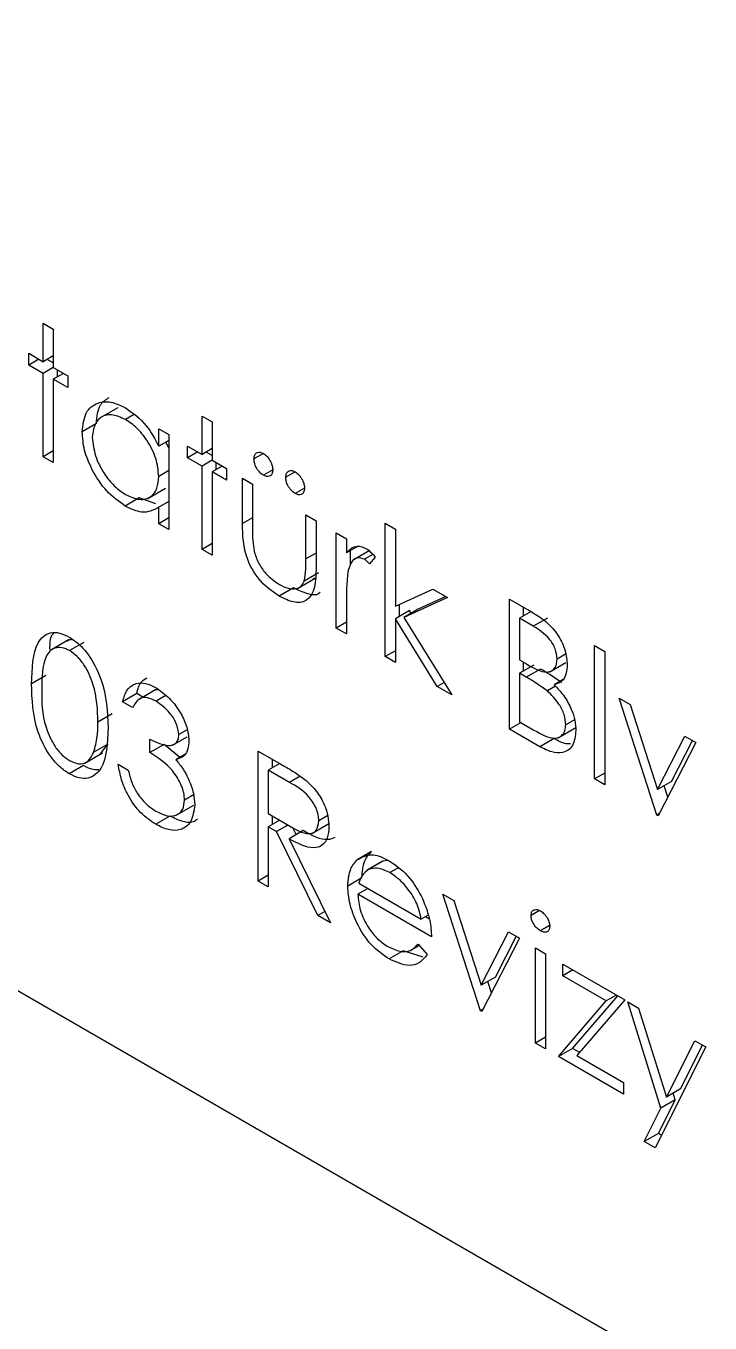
# Model space of a CAD drawing. Extents: x 150 to 4150, y 50 to 2920.
# Drawn here: x 3844.65 to 3858.29, y 2057.38 to 2083.24 of the extents above; entities that cross this region are included whole.
import ezdxf

# ---------------------------------------------------------------- set-up
doc = ezdxf.new("R2010")
doc.units = 0
doc.header["$LTSCALE"] = 10
doc.linetypes.add('SLD-KATı', pattern=[0])
doc.layers.get('0').update_dxf_attribs({"linetype": 'CONTINUOUS'})

msp = doc.modelspace()

# ---------------------------------------------------------------- linework, layer by layer
at = {"color": 7, "linetype": 'SLD-KATı'}
for p, q in [((3806.605, 2085.875), (3939.541, 2009.132)), ((3844.993, 2077.308), (3845.194, 2077.192)), ((3844.993, 2076.543), (3844.993, 2077.308)), ((3845.194, 2077.192), (3845.194, 2076.427)), ((3844.705, 2076.71), (3844.993, 2076.543)), ((3844.705, 2076.477), (3844.705, 2076.71)), ((3845.194, 2076.66), (3844.993, 2076.543)), ((3844.907, 2076.593), (3844.705, 2076.477)), ((3844.993, 2076.311), (3844.705, 2076.477)), ((3845.194, 2076.427), (3844.993, 2076.311)), ((3845.194, 2076.521), (3845.074, 2076.59)), ((3845.194, 2076.427), (3845.482, 2076.261)), ((3844.993, 2074.649), (3844.993, 2076.311)), ((3845.396, 2076.311), (3845.194, 2076.194)), ((3845.194, 2076.194), (3845.194, 2074.533)), ((3845.482, 2076.028), (3845.194, 2076.194)), ((3845.276, 2076.241), (3845.276, 2076.38)), ((3845.482, 2076.261), (3845.482, 2076.028)), ((3846.481, 2075.626), (3846.127, 2075.422)), ((3846.795, 2075.482), (3846.634, 2075.389)), ((3848.159, 2075.459), (3848.36, 2075.342)), ((3848.159, 2074.694), (3848.159, 2075.459)), ((3846.053, 2075.309), (3845.77, 2075.146)), ((3847.296, 2074.857), (3847.296, 2075.207)), ((3847.296, 2075.207), (3847.497, 2075.091)), ((3848.36, 2075.342), (3848.36, 2074.578)), ((3847.497, 2074.973), (3847.296, 2074.857)), ((3847.497, 2074.823), (3847.44, 2074.94)), ((3847.497, 2075.091), (3847.497, 2073.196)), ((3847.871, 2074.86), (3848.159, 2074.694)), ((3847.871, 2074.628), (3847.871, 2074.86)), ((3845.194, 2074.765), (3844.993, 2074.649)), ((3845.194, 2074.533), (3844.993, 2074.649)), ((3848.073, 2074.744), (3847.871, 2074.628)), ((3848.159, 2074.461), (3847.871, 2074.628)), ((3848.36, 2074.81), (3848.159, 2074.694)), ((3848.36, 2074.672), (3848.24, 2074.741)), ((3849.382, 2074.712), (3849.195, 2074.604)), ((3847.497, 2074.372), (3847.296, 2074.256)), ((3848.36, 2074.578), (3848.159, 2074.461)), ((3848.159, 2072.8), (3848.159, 2074.461)), ((3848.36, 2074.578), (3848.648, 2074.412)), ((3848.562, 2074.461), (3848.36, 2074.345)), ((3848.36, 2074.345), (3848.36, 2072.683)), ((3848.648, 2074.179), (3848.36, 2074.345)), ((3848.442, 2074.392), (3848.442, 2074.531)), ((3848.648, 2074.412), (3848.648, 2074.179)), ((3849.569, 2074.388), (3849.382, 2074.28)), ((3850.015, 2074.346), (3849.828, 2074.238)), ((3848.965, 2074.222), (3849.166, 2074.105)), ((3848.965, 2073.317), (3848.965, 2074.222)), ((3849.166, 2074.105), (3849.166, 2073.227)), ((3846.908, 2073.829), (3846.625, 2073.666)), ((3847.238, 2073.708), (3846.908, 2073.829)), ((3847.081, 2073.819), (3847.434, 2074.023)), ((3850.203, 2074.022), (3850.015, 2073.914)), ((3847.497, 2073.757), (3847.296, 2073.64)), ((3847.296, 2073.313), (3847.296, 2073.64)), ((3847.497, 2073.429), (3847.296, 2073.313)), ((3847.497, 2073.196), (3847.296, 2073.313)), ((3850.231, 2073.491), (3850.433, 2073.374)), ((3850.231, 2072.612), (3850.231, 2073.491)), ((3850.433, 2073.374), (3850.433, 2072.452)), ((3851.814, 2073.322), (3852.016, 2073.206)), ((3851.814, 2070.663), (3851.814, 2073.322)), ((3850.836, 2073.129), (3851.037, 2073.012)), ((3850.836, 2071.234), (3850.836, 2073.129)), ((3852.016, 2073.206), (3852.016, 2071.668)), ((3848.36, 2072.916), (3848.159, 2072.8)), ((3848.36, 2072.683), (3848.159, 2072.8)), ((3851.037, 2073.012), (3851.037, 2072.734)), ((3851.258, 2072.861), (3851.037, 2072.734)), ((3851.119, 2072.481), (3851.119, 2072.781)), ((3851.489, 2072.773), (3851.17, 2072.589)), ((3851.567, 2072.701), (3851.399, 2072.604)), ((3851.613, 2072.648), (3851.502, 2072.511)), ((3850.481, 2072.333), (3850.198, 2072.169)), ((3849.983, 2072.033), (3849.7, 2071.869)), ((3850.06, 2072.022), (3850.414, 2072.227)), ((3850.375, 2072.212), (3850.415, 2072.232)), ((3852.016, 2071.668), (3852.762, 2072.01)), ((3852.762, 2072.01), (3853.052, 2071.843)), ((3851.037, 2071.755), (3851.037, 2071.118)), ((3853.052, 2071.843), (3852.186, 2071.446)), ((3853.02, 2071.862), (3852.469, 2071.609)), ((3854.29, 2071.81), (3854.728, 2071.557)), ((3854.29, 2069.217), (3854.29, 2071.81)), ((3852.299, 2071.583), (3852.016, 2071.42)), ((3852.097, 2071.467), (3852.097, 2071.706)), ((3852.469, 2071.609), (3852.186, 2071.446)), ((3852.331, 2071.53), (3852.299, 2071.583)), ((3854.721, 2071.561), (3854.491, 2071.428)), ((3854.572, 2071.475), (3854.572, 2071.647)), ((3851.037, 2071.351), (3850.836, 2071.234)), ((3851.037, 2071.118), (3850.836, 2071.234)), ((3852.016, 2071.42), (3852.016, 2070.547)), ((3852.849, 2070.066), (3852.016, 2071.42)), ((3852.186, 2071.446), (3853.138, 2069.899)), ((3854.491, 2071.428), (3854.491, 2070.597)), ((3854.765, 2071.27), (3854.491, 2071.428)), ((3855.047, 2071.433), (3854.765, 2071.27)), ((3845.497, 2070.996), (3845.143, 2070.792)), ((3845.801, 2070.947), (3845.518, 2070.784)), ((3852.016, 2070.779), (3851.814, 2070.663)), ((3855.408, 2070.712), (3855.239, 2070.615)), ((3855.988, 2070.884), (3856.189, 2070.768)), ((3855.988, 2068.225), (3855.988, 2070.884)), ((3856.189, 2070.768), (3856.189, 2068.109)), ((3852.016, 2070.547), (3851.814, 2070.663)), ((3854.491, 2070.597), (3854.626, 2070.519)), ((3854.774, 2070.494), (3854.491, 2070.331)), ((3854.572, 2070.378), (3854.572, 2070.55)), ((3855.097, 2070.362), (3855.415, 2070.546)), ((3845.044, 2070.287), (3844.761, 2070.123)), ((3854.491, 2070.331), (3854.491, 2069.367)), ((3854.625, 2070.254), (3854.491, 2070.331)), ((3854.908, 2070.417), (3854.625, 2070.254)), ((3855.361, 2070.205), (3855.181, 2070.101)), ((3847.231, 2070.003), (3846.877, 2069.799)), ((3852.987, 2070.145), (3852.849, 2070.066)), ((3853.138, 2069.899), (3852.849, 2070.066)), ((3855.206, 2070.074), (3855.045, 2069.981)), ((3846.857, 2069.927), (3846.574, 2069.764)), ((3846.776, 2069.647), (3846.574, 2069.764)), ((3846.978, 2069.857), (3846.857, 2069.927)), ((3847.438, 2069.887), (3847.245, 2069.775)), ((3856.477, 2069.833), (3856.695, 2069.707)), ((3857.225, 2067.506), (3856.477, 2069.833)), ((3856.695, 2069.707), (3857.24, 2068.013)), ((3846.368, 2069.523), (3846.085, 2069.36)), ((3847.863, 2069.204), (3847.697, 2069.108)), ((3854.52, 2069.35), (3854.29, 2069.217)), ((3854.897, 2068.867), (3854.29, 2069.217)), ((3854.491, 2069.367), (3854.778, 2069.201)), ((3855.262, 2069.045), (3855.615, 2069.249)), ((3855.588, 2069.407), (3855.412, 2069.305)), ((3846.283, 2068.921), (3846, 2068.757)), ((3846.137, 2068.726), (3846.283, 2068.921)), ((3847.121, 2068.75), (3847.121, 2069.016)), ((3847.404, 2068.913), (3847.121, 2068.75)), ((3847.718, 2068.656), (3847.404, 2068.913)), ((3847.573, 2068.899), (3847.86, 2069.064)), ((3855.18, 2069.03), (3854.897, 2068.867)), ((3857.24, 2068.013), (3857.784, 2069.078)), ((3858.003, 2068.952), (3857.254, 2067.49)), ((3857.523, 2068.176), (3857.938, 2068.989)), ((3857.784, 2069.078), (3858.003, 2068.952)), ((3845.82, 2068.54), (3846.173, 2068.745)), ((3847.819, 2068.714), (3847.636, 2068.609)), ((3849.28, 2068.782), (3849.729, 2068.523)), ((3849.28, 2066.19), (3849.28, 2068.782)), ((3845.794, 2068.492), (3845.511, 2068.328)), ((3846.488, 2068.517), (3846.689, 2068.401)), ((3849.712, 2068.533), (3849.481, 2068.4)), ((3849.481, 2068.4), (3849.481, 2067.536)), ((3849.902, 2068.157), (3849.481, 2068.4)), ((3849.563, 2068.447), (3849.563, 2068.619)), ((3856.189, 2068.341), (3855.988, 2068.225)), ((3856.189, 2068.109), (3855.988, 2068.225)), ((3857.523, 2068.176), (3857.24, 2068.013)), ((3847.991, 2067.906), (3847.812, 2067.803)), ((3857.446, 2067.864), (3857.373, 2068.09)), ((3847.641, 2067.5), (3847.994, 2067.704)), ((3847.519, 2067.484), (3847.237, 2067.321)), ((3849.481, 2067.536), (3849.892, 2067.295)), ((3849.71, 2067.402), (3849.481, 2067.27)), ((3849.563, 2067.317), (3849.563, 2067.488)), ((3850.666, 2067.494), (3850.489, 2067.392)), ((3857.278, 2067.537), (3857.225, 2067.506)), ((3857.254, 2067.49), (3857.225, 2067.506)), ((3849.481, 2067.27), (3849.481, 2066.074)), ((3849.645, 2067.176), (3849.481, 2067.27)), ((3849.872, 2067.307), (3849.645, 2067.176)), ((3850.47, 2065.503), (3849.645, 2067.176)), ((3850.177, 2067.195), (3849.894, 2067.032)), ((3850.038, 2067.115), (3849.964, 2067.266)), ((3850.348, 2067.138), (3850.701, 2067.342)), ((3849.894, 2067.032), (3850.719, 2065.359)), ((3851.536, 2066.776), (3851.253, 2066.612)), ((3851.737, 2066.572), (3851.454, 2066.409)), ((3851.765, 2066.586), (3851.482, 2066.423)), ((3851.854, 2066.599), (3851.765, 2066.586)), ((3852.064, 2066.449), (3851.905, 2066.357)), ((3849.481, 2066.306), (3849.28, 2066.19)), ((3849.481, 2066.074), (3849.28, 2066.19)), ((3851.347, 2066.252), (3851.064, 2066.089)), ((3851.287, 2066.148), (3852.532, 2065.429)), ((3851.467, 2066.044), (3851.266, 2065.928)), ((3852.734, 2065.08), (3851.266, 2065.928)), ((3852.964, 2065.931), (3853.182, 2065.805)), ((3853.712, 2063.604), (3852.964, 2065.931)), ((3853.182, 2065.805), (3853.727, 2064.111)), ((3850.608, 2065.583), (3850.47, 2065.503)), ((3854.891, 2065.602), (3854.72, 2065.503)), ((3850.719, 2065.359), (3850.47, 2065.503)), ((3852.667, 2065.507), (3852.532, 2065.429)), ((3852.692, 2065.431), (3852.613, 2065.476)), ((3855.091, 2065.304), (3854.906, 2065.197)), ((3853.727, 2064.111), (3854.271, 2065.176)), ((3854.489, 2065.05), (3853.741, 2063.588)), ((3854.009, 2064.274), (3854.425, 2065.087)), ((3854.271, 2065.176), (3854.489, 2065.05)), ((3852.172, 2064.8), (3851.889, 2064.637)), ((3852.57, 2064.671), (3852.172, 2064.8)), ((3852.336, 2064.817), (3852.492, 2064.907)), ((3852.468, 2064.934), (3852.647, 2064.723)), ((3854.806, 2064.856), (3855.007, 2064.739)), ((3854.806, 2062.961), (3854.806, 2064.856)), ((3855.007, 2064.739), (3855.007, 2062.845)), ((3855.353, 2064.536), (3856.59, 2063.821)), ((3855.353, 2064.303), (3855.353, 2064.536)), ((3854.009, 2064.274), (3853.727, 2064.111)), ((3855.554, 2064.419), (3855.353, 2064.303)), ((3856.221, 2063.802), (3855.353, 2064.303)), ((3853.933, 2063.962), (3853.86, 2064.188)), ((3855.266, 2062.691), (3856.221, 2063.802)), ((3855.549, 2062.854), (3856.45, 2063.902)), ((3856.59, 2063.821), (3855.636, 2062.71)), ((3856.423, 2063.918), (3856.221, 2063.802)), ((3856.648, 2063.779), (3856.865, 2063.653)), ((3857.311, 2061.663), (3856.648, 2063.779)), ((3853.765, 2063.635), (3853.712, 2063.604)), ((3853.741, 2063.588), (3853.712, 2063.604)), ((3856.865, 2063.653), (3857.421, 2061.882)), ((3855.007, 2063.078), (3854.806, 2062.961)), ((3855.007, 2062.845), (3854.806, 2062.961)), ((3857.421, 2061.882), (3857.985, 2063.007)), ((3857.985, 2063.007), (3858.202, 2062.882)), ((3855.549, 2062.854), (3855.266, 2062.691)), ((3856.562, 2061.943), (3855.266, 2062.691)), ((3855.69, 2062.773), (3855.549, 2062.854)), ((3855.636, 2062.71), (3856.562, 2062.176)), ((3858.202, 2062.882), (3857.195, 2060.871)), ((3857.703, 2062.045), (3858.141, 2062.917)), ((3856.562, 2062.176), (3856.562, 2061.943)), ((3857.703, 2062.045), (3857.421, 2061.882)), ((3857.594, 2061.826), (3857.553, 2061.958)), ((3856.977, 2060.996), (3857.311, 2061.663)), ((3857.26, 2061.16), (3857.594, 2061.826)), ((3857.594, 2061.826), (3857.311, 2061.663)), ((3857.26, 2061.16), (3856.977, 2060.996)), ((3857.322, 2061.124), (3857.26, 2061.16)), ((3857.195, 2060.871), (3856.977, 2060.996))]:
    msp.add_line(p, q, dxfattribs=at)
at = {"color": 8, "linetype": 'SLD-KATı'}
for p, q in [((3849.166, 2073.433), (3848.965, 2073.317)), ((3850.433, 2072.728), (3850.231, 2072.612)), ((3850.115, 2068.28), (3849.902, 2068.157))]:
    msp.add_line(p, q, dxfattribs=at)
at = {"color": 7, "linetype": 'SLD-KATı'}
for points, knots in [([(3845.77, 2075.146), (3845.786, 2075.282), (3845.817, 2075.554), (3846.054, 2075.733), (3846.335, 2075.765), (3846.533, 2075.671), (3846.632, 2075.624)], [0, 0, 0, 0, 0.2794126, 0.5591913, 0.7795483, 1, 1, 1, 1]), ([(3846.053, 2075.309), (3846.065, 2075.45), (3846.088, 2075.695), (3846.243, 2075.79), (3846.309, 2075.83)], [0, 0, 0, 0, 0.573159, 1, 1, 1, 1]), ([(3846.632, 2075.624), (3846.78, 2075.519), (3847.045, 2075.331), (3847.219, 2075.002), (3847.296, 2074.857)], [0, 0, 0, 0, 0.559062, 1, 1, 1, 1]), ([(3846.634, 2075.389), (3846.538, 2075.432), (3846.346, 2075.517), (3846.127, 2075.446), (3845.996, 2075.274), (3845.98, 2075.109), (3845.972, 2075.027)], [0, 0, 0, 0, 0.279767, 0.559291, 0.779719, 1, 1, 1, 1]), ([(3847.296, 2074.256), (3847.285, 2074.374), (3847.263, 2074.611), (3847.082, 2074.963), (3846.863, 2075.236), (3846.711, 2075.338), (3846.634, 2075.389)], [0, 0, 0, 0, 0.27966, 0.55921, 0.779487, 1, 1, 1, 1]), ([(3846.625, 2073.666), (3846.499, 2073.756), (3846.247, 2073.936), (3845.968, 2074.365), (3845.796, 2074.788), (3845.779, 2075.026), (3845.77, 2075.146)], [0, 0, 0, 0, 0.279573, 0.559333, 0.779589, 1, 1, 1, 1]), ([(3845.972, 2075.027), (3845.985, 2074.908), (3846.012, 2074.671), (3846.189, 2074.322), (3846.406, 2074.051), (3846.557, 2073.947), (3846.633, 2073.895)], [0, 0, 0, 0, 0.279429, 0.559146, 0.77957, 1, 1, 1, 1]), ([(3849.195, 2074.604), (3849.198, 2074.634), (3849.205, 2074.694), (3849.256, 2074.734), (3849.317, 2074.743), (3849.361, 2074.722), (3849.382, 2074.712)], [0, 0, 0, 0, 0.279555, 0.559203, 0.77952, 1, 1, 1, 1]), ([(3849.382, 2074.28), (3849.355, 2074.3), (3849.3, 2074.339), (3849.239, 2074.433), (3849.201, 2074.526), (3849.197, 2074.578), (3849.195, 2074.604)], [0, 0, 0, 0, 0.279601, 0.559295, 0.779654, 1, 1, 1, 1]), ([(3849.382, 2074.712), (3849.41, 2074.692), (3849.465, 2074.653), (3849.525, 2074.559), (3849.564, 2074.466), (3849.568, 2074.414), (3849.569, 2074.388)], [0, 0, 0, 0, 0.279492, 0.559245, 0.779507, 1, 1, 1, 1]), ([(3849.569, 2074.388), (3849.566, 2074.358), (3849.56, 2074.298), (3849.508, 2074.257), (3849.447, 2074.249), (3849.404, 2074.27), (3849.382, 2074.28)], [0, 0, 0, 0, 0.279537, 0.559334, 0.779644, 1, 1, 1, 1]), ([(3849.828, 2074.238), (3849.832, 2074.268), (3849.838, 2074.328), (3849.889, 2074.369), (3849.95, 2074.378), (3849.994, 2074.357), (3850.015, 2074.346)], [0, 0, 0, 0, 0.279555, 0.559203, 0.77952, 1, 1, 1, 1]), ([(3850.015, 2074.346), (3850.043, 2074.327), (3850.098, 2074.288), (3850.159, 2074.193), (3850.197, 2074.101), (3850.201, 2074.049), (3850.203, 2074.022)], [0, 0, 0, 0, 0.279492, 0.559245, 0.779507, 1, 1, 1, 1]), ([(3846.633, 2073.895), (3846.729, 2073.853), (3846.921, 2073.768), (3847.145, 2073.829), (3847.276, 2074.004), (3847.289, 2074.172), (3847.296, 2074.256)], [0, 0, 0, 0, 0.279822, 0.559387, 0.779603, 1, 1, 1, 1]), ([(3850.015, 2073.914), (3849.988, 2073.934), (3849.933, 2073.974), (3849.872, 2074.068), (3849.834, 2074.16), (3849.83, 2074.212), (3849.828, 2074.238)], [0, 0, 0, 0, 0.279601, 0.559295, 0.779654, 1, 1, 1, 1]), ([(3850.203, 2074.022), (3850.199, 2073.992), (3850.193, 2073.932), (3850.142, 2073.892), (3850.08, 2073.884), (3850.037, 2073.904), (3850.015, 2073.914)], [0, 0, 0, 0, 0.279537, 0.559334, 0.779644, 1, 1, 1, 1]), ([(3847.296, 2073.64), (3847.189, 2073.585), (3846.999, 2073.486), (3846.74, 2073.611), (3846.625, 2073.666)], [0, 0, 0, 0, 0.558763, 1, 1, 1, 1]), ([(3849.7, 2071.869), (3849.575, 2071.953), (3849.326, 2072.119), (3848.978, 2072.7), (3848.97, 2073.082), (3848.965, 2073.317)], [0, 0, 0, 0, 0.28097, 0.559785, 1, 1, 1, 1]), ([(3849.166, 2073.227), (3849.166, 2073.143), (3849.166, 2072.995), (3849.188, 2072.835), (3849.198, 2072.765)], [0, 0, 0, 0, 0.560377, 1, 1, 1, 1]), ([(3851.037, 2072.734), (3851.094, 2072.79), (3851.172, 2072.869), (3851.326, 2072.867), (3851.4, 2072.832), (3851.437, 2072.815)], [0, 0, 0, 0, 0.558788, 0.779481, 1, 1, 1, 1]), ([(3851.437, 2072.815), (3851.472, 2072.79), (3851.535, 2072.745), (3851.589, 2072.678), (3851.613, 2072.648)], [0, 0, 0, 0, 0.559243, 1, 1, 1, 1]), ([(3849.198, 2072.765), (3849.223, 2072.687), (3849.273, 2072.532), (3849.453, 2072.276), (3849.608, 2072.167), (3849.702, 2072.101)], [0, 0, 0, 0, 0.280117, 0.560544, 1, 1, 1, 1]), ([(3850.198, 2072.169), (3850.21, 2072.248), (3850.232, 2072.388), (3850.232, 2072.544), (3850.231, 2072.612)], [0, 0, 0, 0, 0.5593706, 1, 1, 1, 1]), ([(3851.399, 2072.604), (3851.352, 2072.619), (3851.257, 2072.651), (3851.134, 2072.568), (3851.096, 2072.454), (3851.073, 2072.384)], [0, 0, 0, 0, 0.278336, 0.558768, 1, 1, 1, 1]), ([(3851.502, 2072.511), (3851.484, 2072.531), (3851.451, 2072.568), (3851.415, 2072.593), (3851.399, 2072.604)], [0, 0, 0, 0, 0.560396, 1, 1, 1, 1]), ([(3850.433, 2072.452), (3850.431, 2072.312), (3850.427, 2072.032), (3850.269, 2071.754), (3849.989, 2071.724), (3849.796, 2071.821), (3849.7, 2071.869)], [0, 0, 0, 0, 0.281501, 0.559646, 0.779298, 1, 1, 1, 1]), ([(3851.073, 2072.384), (3851.06, 2072.271), (3851.036, 2072.069), (3851.037, 2071.851), (3851.037, 2071.755)], [0, 0, 0, 0, 0.559636, 1, 1, 1, 1]), ([(3849.702, 2072.101), (3849.76, 2072.071), (3849.877, 2072.012), (3850.026, 2072.007), (3850.14, 2072.059), (3850.179, 2072.133), (3850.198, 2072.169)], [0, 0, 0, 0, 0.28027, 0.560007, 0.780074, 1, 1, 1, 1]), ([(3850.514, 2071.95), (3850.513, 2071.948), (3850.467, 2071.875), (3850.262, 2071.9), (3850.076, 2071.988), (3849.983, 2072.033)], [0, 0, 0, 0, 0.010224, 0.503933, 1, 1, 1, 1]), ([(3854.728, 2071.557), (3854.824, 2071.499), (3855.015, 2071.384), (3855.268, 2071.106), (3855.416, 2070.778), (3855.432, 2070.595), (3855.441, 2070.503)], [0, 0, 0, 0, 0.281317, 0.559922, 0.779935, 1, 1, 1, 1]), ([(3855.239, 2070.615), (3855.233, 2070.682), (3855.223, 2070.784), (3855.152, 2070.924), (3855.018, 2071.112), (3854.877, 2071.2), (3854.765, 2071.27)], [0, 0, 0, 0, 0.2492836, 0.3749253, 0.5006447, 1, 1, 1, 1]), ([(3844.761, 2070.123), (3844.77, 2070.428), (3844.78, 2070.809), (3844.99, 2071.078), (3845.135, 2071.148), (3845.315, 2071.149), (3845.446, 2071.085), (3845.511, 2071.054)], [0, 0, 0, 0, 0.498702, 0.624177, 0.749467, 0.874745, 1, 1, 1, 1]), ([(3845.127, 2070.806), (3845.128, 2070.919), (3845.129, 2071.053), (3845.193, 2071.124), (3845.203, 2071.135)], [0, 0, 0, 0, 0.840585, 1, 1, 1, 1]), ([(3845.582, 2071.001), (3845.559, 2071.002), (3845.513, 2071.005), (3845.481, 2070.98), (3845.466, 2070.968)], [0, 0, 0, 0, 0.525832, 1, 1, 1, 1]), ([(3845.511, 2071.054), (3845.578, 2071.009), (3845.71, 2070.921), (3845.951, 2070.647), (3846.254, 2070.039), (3846.273, 2069.561), (3846.286, 2069.243)], [0, 0, 0, 0, 0.1256001, 0.2511969, 0.5005813, 1, 1, 1, 1]), ([(3845.518, 2070.784), (3845.467, 2070.808), (3845.364, 2070.855), (3845.227, 2070.843), (3845.118, 2070.778), (3844.97, 2070.548), (3844.966, 2070.248), (3844.962, 2070.008)], [0, 0, 0, 0, 0.125139, 0.250418, 0.375519, 0.500847, 1, 1, 1, 1]), ([(3846.085, 2069.36), (3846.077, 2069.605), (3846.064, 2069.973), (3845.854, 2070.451), (3845.672, 2070.676), (3845.57, 2070.748), (3845.518, 2070.784)], [0, 0, 0, 0, 0.500072, 0.749021, 0.874598, 1, 1, 1, 1]), ([(3854.626, 2070.519), (3854.767, 2070.438), (3854.944, 2070.336), (3855.118, 2070.367), (3855.185, 2070.419), (3855.231, 2070.501), (3855.237, 2070.577), (3855.239, 2070.615)], [0, 0, 0, 0, 0.498607, 0.624009, 0.749401, 0.874736, 1, 1, 1, 1]), ([(3855.441, 2070.503), (3855.437, 2070.444), (3855.429, 2070.326), (3855.355, 2070.161), (3855.247, 2070.124), (3855.181, 2070.101)], [0, 0, 0, 0, 0.280867, 0.561527, 1, 1, 1, 1]), ([(3846.857, 2069.927), (3846.881, 2070.016), (3846.919, 2070.161), (3847.025, 2070.22), (3847.067, 2070.243)], [0, 0, 0, 0, 0.609349, 1, 1, 1, 1]), ([(3855.045, 2069.981), (3854.967, 2070.037), (3854.827, 2070.137), (3854.687, 2070.218), (3854.625, 2070.254)], [0, 0, 0, 0, 0.559734, 1, 1, 1, 1]), ([(3855.328, 2070.144), (3855.249, 2070.2), (3855.11, 2070.301), (3854.969, 2070.382), (3854.908, 2070.417)], [0, 0, 0, 0, 0.559734, 1, 1, 1, 1]), ([(3845.511, 2068.328), (3845.446, 2068.372), (3845.315, 2068.46), (3845.077, 2068.734), (3844.782, 2069.339), (3844.769, 2069.81), (3844.761, 2070.123)], [0, 0, 0, 0, 0.125551, 0.25109, 0.50025, 1, 1, 1, 1]), ([(3844.962, 2070.008), (3844.964, 2069.765), (3844.966, 2069.4), (3845.182, 2068.922), (3845.364, 2068.698), (3845.467, 2068.626), (3845.518, 2068.59)], [0, 0, 0, 0, 0.500291, 0.749086, 0.874606, 1, 1, 1, 1]), ([(3846.574, 2069.764), (3846.6, 2069.848), (3846.652, 2070.018), (3846.823, 2070.139), (3847.031, 2070.146), (3847.172, 2070.077), (3847.242, 2070.043)], [0, 0, 0, 0, 0.280288, 0.55968, 0.779747, 1, 1, 1, 1]), ([(3847.297, 2069.999), (3847.262, 2070.004), (3847.222, 2070.01), (3847.201, 2069.982), (3847.199, 2069.979)], [0, 0, 0, 0, 0.870537, 1, 1, 1, 1]), ([(3847.242, 2070.043), (3847.333, 2069.979), (3847.515, 2069.851), (3847.733, 2069.559), (3847.871, 2069.254), (3847.889, 2069.078), (3847.898, 2068.991)], [0, 0, 0, 0, 0.280085, 0.559868, 0.780099, 1, 1, 1, 1]), ([(3855.412, 2069.305), (3855.405, 2069.373), (3855.392, 2069.508), (3855.262, 2069.768), (3855.127, 2069.9), (3855.045, 2069.981)], [0, 0, 0, 0, 0.2799437, 0.5604286, 1, 1, 1, 1]), ([(3855.181, 2070.101), (3855.249, 2070.031), (3855.383, 2069.89), (3855.524, 2069.635), (3855.601, 2069.393), (3855.609, 2069.257), (3855.614, 2069.189)], [0, 0, 0, 0, 0.280382, 0.559606, 0.779765, 1, 1, 1, 1]), ([(3847.245, 2069.775), (3847.187, 2069.804), (3847.07, 2069.86), (3846.885, 2069.838), (3846.817, 2069.72), (3846.776, 2069.647)], [0, 0, 0, 0, 0.280636, 0.560364, 1, 1, 1, 1]), ([(3847.697, 2069.108), (3847.685, 2069.182), (3847.662, 2069.332), (3847.491, 2069.599), (3847.338, 2069.708), (3847.245, 2069.775)], [0, 0, 0, 0, 0.278859, 0.560074, 1, 1, 1, 1]), ([(3846.286, 2069.243), (3846.274, 2068.939), (3846.255, 2068.483), (3845.95, 2068.229), (3845.71, 2068.232), (3845.578, 2068.296), (3845.511, 2068.328)], [0, 0, 0, 0, 0.499407, 0.748743, 0.874372, 1, 1, 1, 1]), ([(3846, 2068.757), (3846.028, 2068.86), (3846.08, 2069.044), (3846.083, 2069.263), (3846.085, 2069.36)], [0, 0, 0, 0, 0.5595988, 1, 1, 1, 1]), ([(3854.778, 2069.201), (3854.925, 2069.117), (3855.145, 2068.99), (3855.338, 2069.077), (3855.403, 2069.188), (3855.409, 2069.266), (3855.412, 2069.305)], [0, 0, 0, 0, 0.49936, 0.748736, 0.874399, 1, 1, 1, 1]), ([(3855.614, 2069.189), (3855.6, 2069.081), (3855.574, 2068.863), (3855.372, 2068.733), (3855.134, 2068.746), (3854.976, 2068.827), (3854.897, 2068.867)], [0, 0, 0, 0, 0.279141, 0.558654, 0.779059, 1, 1, 1, 1]), ([(3847.121, 2069.016), (3847.248, 2068.956), (3847.438, 2068.867), (3847.624, 2068.911), (3847.688, 2069.004), (3847.694, 2069.073), (3847.697, 2069.108)], [0, 0, 0, 0, 0.499418, 0.749016, 0.874544, 1, 1, 1, 1]), ([(3847.898, 2068.991), (3847.895, 2068.933), (3847.887, 2068.817), (3847.806, 2068.665), (3847.701, 2068.63), (3847.636, 2068.609)], [0, 0, 0, 0, 0.280508, 0.560792, 1, 1, 1, 1]), ([(3855.504, 2068.922), (3855.474, 2068.922), (3855.374, 2068.921), (3855.26, 2068.985), (3855.18, 2069.03)], [0, 0, 0, 0, 0.295569, 1, 1, 1, 1]), ([(3845.518, 2068.59), (3845.58, 2068.564), (3845.702, 2068.511), (3845.892, 2068.549), (3845.959, 2068.678), (3846, 2068.757)], [0, 0, 0, 0, 0.280257, 0.560781, 1, 1, 1, 1]), ([(3847.812, 2067.803), (3847.809, 2067.85), (3847.802, 2067.944), (3847.732, 2068.148), (3847.523, 2068.492), (3847.282, 2068.647), (3847.121, 2068.75)], [0, 0, 0, 0, 0.125587, 0.251191, 0.500605, 1, 1, 1, 1]), ([(3846.103, 2068.408), (3846.066, 2068.406), (3845.97, 2068.401), (3845.861, 2068.457), (3845.794, 2068.492)], [0, 0, 0, 0, 0.387996, 1, 1, 1, 1]), ([(3847.237, 2067.321), (3847.134, 2067.39), (3846.928, 2067.53), (3846.685, 2067.869), (3846.544, 2068.213), (3846.506, 2068.416), (3846.488, 2068.517)], [0, 0, 0, 0, 0.279886, 0.558979, 0.779263, 1, 1, 1, 1]), ([(3846.689, 2068.401), (3846.71, 2068.314), (3846.747, 2068.158), (3846.829, 2068.007), (3846.865, 2067.941)], [0, 0, 0, 0, 0.560694, 1, 1, 1, 1]), ([(3847.636, 2068.609), (3847.688, 2068.547), (3847.782, 2068.437), (3847.849, 2068.305), (3847.879, 2068.247)], [0, 0, 0, 0, 0.559795, 1, 1, 1, 1]), ([(3849.729, 2068.523), (3849.824, 2068.468), (3849.995, 2068.371), (3850.163, 2068.248), (3850.238, 2068.194)], [0, 0, 0, 0, 0.56024, 1, 1, 1, 1]), ([(3847.879, 2068.247), (3847.922, 2068.143), (3847.999, 2067.956), (3848.009, 2067.785), (3848.013, 2067.709)], [0, 0, 0, 0, 0.559419, 1, 1, 1, 1]), ([(3850.489, 2067.392), (3850.486, 2067.431), (3850.481, 2067.51), (3850.437, 2067.639), (3850.374, 2067.763), (3850.207, 2067.986), (3850.038, 2068.081), (3849.902, 2068.157)], [0, 0, 0, 0, 0.125307, 0.250617, 0.375954, 0.501281, 1, 1, 1, 1]), ([(3850.238, 2068.194), (3850.308, 2068.126), (3850.449, 2067.991), (3850.597, 2067.731), (3850.679, 2067.482), (3850.686, 2067.344), (3850.69, 2067.275)], [0, 0, 0, 0, 0.279797, 0.5595, 0.779626, 1, 1, 1, 1]), ([(3846.865, 2067.941), (3846.93, 2067.857), (3847.045, 2067.707), (3847.18, 2067.622), (3847.24, 2067.584)], [0, 0, 0, 0, 0.558748, 1, 1, 1, 1]), ([(3848.013, 2067.709), (3847.997, 2067.591), (3847.965, 2067.355), (3847.754, 2067.197), (3847.497, 2067.193), (3847.324, 2067.278), (3847.237, 2067.321)], [0, 0, 0, 0, 0.279304, 0.558838, 0.779277, 1, 1, 1, 1]), ([(3847.24, 2067.584), (3847.318, 2067.545), (3847.473, 2067.468), (3847.662, 2067.494), (3847.789, 2067.605), (3847.804, 2067.737), (3847.812, 2067.803)], [0, 0, 0, 0, 0.280599, 0.560151, 0.780303, 1, 1, 1, 1]), ([(3848.071, 2067.43), (3848.051, 2067.411), (3847.979, 2067.342), (3847.776, 2067.362), (3847.605, 2067.443), (3847.519, 2067.484)], [0, 0, 0, 0, 0.159597, 0.579528, 1, 1, 1, 1]), ([(3849.892, 2067.295), (3850.03, 2067.216), (3850.203, 2067.117), (3850.373, 2067.145), (3850.462, 2067.213), (3850.478, 2067.32), (3850.489, 2067.392)], [0, 0, 0, 0, 0.499827, 0.625498, 0.751208, 1, 1, 1, 1]), ([(3850.69, 2067.275), (3850.684, 2067.196), (3850.672, 2067.039), (3850.561, 2066.885), (3850.308, 2066.814), (3850.065, 2066.942), (3849.894, 2067.032)], [0, 0, 0, 0, 0.18712, 0.373979, 0.560911, 1, 1, 1, 1]), ([(3850.808, 2067.058), (3850.762, 2067.039), (3850.588, 2066.968), (3850.351, 2067.099), (3850.177, 2067.195)], [0, 0, 0, 0, 0.265252, 1, 1, 1, 1]), ([(3851.064, 2066.089), (3851.074, 2066.212), (3851.092, 2066.431), (3851.204, 2066.557), (3851.253, 2066.612)], [0, 0, 0, 0, 0.559427, 1, 1, 1, 1]), ([(3851.253, 2066.612), (3851.354, 2066.669), (3851.534, 2066.769), (3851.784, 2066.649), (3851.894, 2066.595)], [0, 0, 0, 0, 0.5585773, 1, 1, 1, 1]), ([(3851.347, 2066.252), (3851.357, 2066.375), (3851.375, 2066.595), (3851.487, 2066.72), (3851.536, 2066.776)], [0, 0, 0, 0, 0.559427, 1, 1, 1, 1]), ([(3851.894, 2066.595), (3852.04, 2066.492), (3852.301, 2066.306), (3852.477, 2065.983), (3852.555, 2065.841)], [0, 0, 0, 0, 0.558919, 1, 1, 1, 1]), ([(3851.482, 2066.423), (3851.433, 2066.387), (3851.345, 2066.323), (3851.305, 2066.202), (3851.287, 2066.148)], [0, 0, 0, 0, 0.558795, 1, 1, 1, 1]), ([(3851.905, 2066.357), (3851.818, 2066.398), (3851.662, 2066.472), (3851.537, 2066.438), (3851.482, 2066.423)], [0, 0, 0, 0, 0.559458, 1, 1, 1, 1]), ([(3852.532, 2065.429), (3852.508, 2065.533), (3852.458, 2065.741), (3852.286, 2066.021), (3852.095, 2066.229), (3851.968, 2066.314), (3851.905, 2066.357)], [0, 0, 0, 0, 0.2801382, 0.5591944, 0.7795977, 1, 1, 1, 1]), ([(3851.889, 2064.637), (3851.765, 2064.722), (3851.515, 2064.892), (3851.247, 2065.323), (3851.091, 2065.737), (3851.073, 2065.972), (3851.064, 2066.089)], [0, 0, 0, 0, 0.279885, 0.558859, 0.779462, 1, 1, 1, 1]), ([(3851.266, 2065.928), (3851.276, 2065.819), (3851.297, 2065.602), (3851.455, 2065.278), (3851.655, 2065.025), (3851.794, 2064.931), (3851.864, 2064.884)], [0, 0, 0, 0, 0.279963, 0.559359, 0.779526, 1, 1, 1, 1]), ([(3852.555, 2065.841), (3852.614, 2065.693), (3852.718, 2065.429), (3852.729, 2065.187), (3852.734, 2065.08)], [0, 0, 0, 0, 0.558897, 1, 1, 1, 1]), ([(3854.72, 2065.503), (3854.723, 2065.531), (3854.731, 2065.588), (3854.783, 2065.622), (3854.843, 2065.626), (3854.885, 2065.606), (3854.906, 2065.596)], [0, 0, 0, 0, 0.279289, 0.558897, 0.779452, 1, 1, 1, 1]), ([(3854.906, 2065.596), (3854.932, 2065.577), (3854.986, 2065.54), (3855.047, 2065.452), (3855.087, 2065.363), (3855.092, 2065.312), (3855.094, 2065.287)], [0, 0, 0, 0, 0.279869, 0.559866, 0.779911, 1, 1, 1, 1]), ([(3854.906, 2065.197), (3854.879, 2065.215), (3854.827, 2065.252), (3854.766, 2065.339), (3854.726, 2065.427), (3854.722, 2065.478), (3854.72, 2065.503)], [0, 0, 0, 0, 0.279784, 0.559698, 0.779921, 1, 1, 1, 1]), ([(3855.094, 2065.287), (3855.09, 2065.259), (3855.082, 2065.202), (3855.028, 2065.17), (3854.968, 2065.166), (3854.927, 2065.187), (3854.906, 2065.197)], [0, 0, 0, 0, 0.27916, 0.558862, 0.779356, 1, 1, 1, 1]), ([(3851.864, 2064.884), (3851.947, 2064.846), (3852.083, 2064.782), (3852.257, 2064.778), (3852.377, 2064.834), (3852.438, 2064.901), (3852.468, 2064.934)], [0, 0, 0, 0, 0.339465, 0.559626, 0.779498, 1, 1, 1, 1]), ([(3852.647, 2064.723), (3852.601, 2064.663), (3852.51, 2064.545), (3852.252, 2064.474), (3852.027, 2064.575), (3851.889, 2064.637)], [0, 0, 0, 0, 0.280919, 0.561407, 1, 1, 1, 1])]:
    msp.add_open_spline(points, degree=3, knots=knots, dxfattribs=at)

doc.saveas('drawing.dxf')
